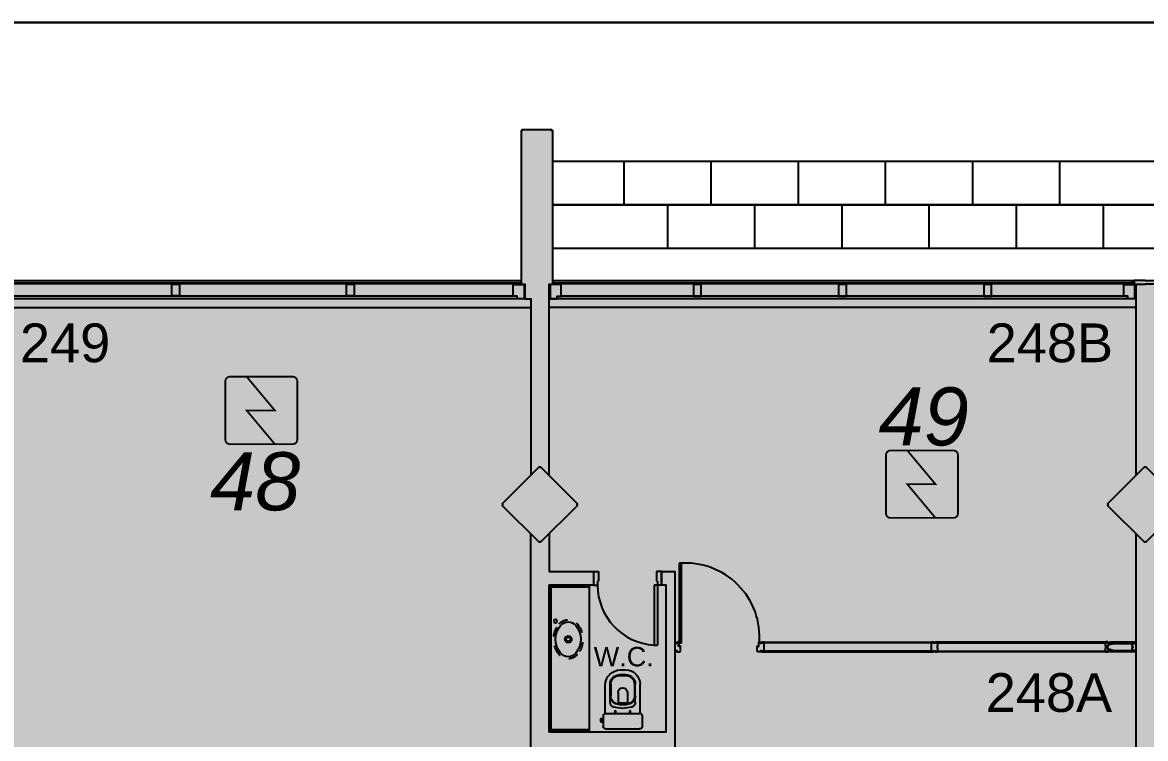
# Model space of a CAD drawing. Header units: metres. Extents: x -331 to 2982, y 362 to 2539.
# Drawn here: x 846.15 to 857.75, y 1933 to 1940.39 of the extents above; entities that cross this region are included whole.
import ezdxf

# ---------------------------------------------------------------- set-up
doc = ezdxf.new("R2010")
doc.units = ezdxf.units.M
doc.linetypes.add('XR_BL2_3 PAV$0$HIDDEN', pattern=[0.375, 0.25, -0.125])
doc.layers.add('_salas', color=251, linetype='Continuous', plot=False)
for name, color, linetype in [('ALV', 251, 'Continuous'), ('CX', 251, 'Continuous'), ('Det', 251, 'Continuous'), ('DET. FUMAÇA', 1, 'Continuous'), ('Detector_antigo', 84, 'Continuous'), ('Div', 251, 'Continuous'), ('Est', 251, 'Continuous'), ('Mob', 251, 'Continuous'), ('Texto_Salas', 251, 'Continuous'), ('vid', 251, 'Continuous')]:
    doc.layers.add(name, color=color, linetype=linetype)
doc.layers.add('Botoeira_antiga', color=74, linetype='Continuous', lineweight=30)
doc.styles.add('ARIAL', font='arial.ttf')
doc.styles.add('X3G_ENTITY_1416BAE9', font='arial.ttf', dxfattribs={"height": 0.6})
doc.styles.add('X3G_ENTITY_1421A333', font='arial.ttf', dxfattribs={"height": 0.4})
doc.styles.add('X3G_ENTITY_14228129', font='arial.ttf', dxfattribs={"height": 0.4})
doc.styles.add('X3G_ENTITY_1422812A', font='arial.ttf', dxfattribs={"height": 0.4})

# ---------------------------------------------------------------- blocks, each defined once
blk = doc.blocks.new('XR_BL2_3 PAV$0$VOG13')
at = {"layer": 'Mob'}
for p, q in [((-23, -8.8), (-21.5, -8.8)), ((-23, -12.2), (-23, -8.8)), ((-21.5, -12.2), (-21.5, -8.8)), ((-21.5, -9), (-20, -9)), ((-20, -15), (-20, -4)), ((-17.5, -1.5), (17.5, -1.5)), ((20, -15), (20, -4)), ((-23, -12.2), (-21.5, -12.2)), ((-21.5, -12), (-20, -12)), ((-18, -17.4), (-18, -46.5)), ((-17.5, -17.5), (17.5, -17.5)), ((18, -17.4), (18, -47.5)), ((-13, -28.6), (-13, -35.9)), ((-4.8, -39.2), (-4.8, -28.6)), ((-3.8, -26.7), (3.8, -26.7)), ((-3.8, -27.1), (3.8, -27.1)), ((4.8, -39.2), (4.8, -28.6)), ((13, -28.6), (13, -35.9)), ((-13, -35.9), (-13, -47.5)), ((-12.2, -47.6), (-12.2, -35.6)), ((12.2, -47.6), (12.2, -35.6)), ((13, -35.9), (13, -47.5)), ((-3.3, -56.6), (3.2, -56.6)), ((-3, -57.5), (3, -57.5)), ((-2, -62.5), (3, -62.5))]:
    blk.add_line(p, q, dxfattribs=at)
for centre in [(-7.5, -19.4), (7.5, -19.4)]:
    blk.add_circle(centre, 0.75, dxfattribs=at)
for centre, radius, start, end in [((-17.5, -4), 2.5, 90, 180), ((17.5, -4), 2.5, 0, 90), ((-17.5, -15), 2.5, 180, 270), ((5.6, -107.1), 84.6, 93.7724, 100.2788), ((-5.6, -107.1), 84.6, 79.7212, 86.2276), ((17.5, -15), 2.5, 270, 0), ((-7.8, -28.7), 5.19, 109.3784, 179.5279), ((-3.8, -35.9), 9.2, 90, 180), ((-3.8, -35.6), 8.5, 90, 180), ((-0.9, -40.3), 12.4, 85.9075, 108.4979), ((0.9, -40.3), 12.4, 71.5021, 94.0925), ((3.8, -35.9), 9.2, 0, 90), ((3.8, -35.6), 8.5, 0, 90), ((7.8, -28.7), 5.19, 0.4721, 70.6216), ((0, -39.2), 4.8, 180, 0), ((-2, -46.5), 16, 180, 270), ((-3, -47.5), 10, 180, 270), ((-3.3, -47.6), 9, 180, 270), ((3, -47.5), 10, 270, 0), ((3, -47.5), 15, 270, 0), ((3.2, -47.6), 9, 270, 0)]:
    blk.add_arc(centre, radius, start, end, dxfattribs=at)
blk = doc.blocks.new('XR_BL2_3 PAV$0$CUB_EMB_L5917')
at = {"layer": 'Mob', "linetype": 'XR_BL2_3 PAV$0$HIDDEN', "ltscale": 0.05}
for points in [[(0.157, 0.292, 0.358975), (-0.157, 0.292)], [(-0.157, 0.292, 0.471699), (-0.157, 0.103)], [(0.157, 0.103, 0.472393), (0.157, 0.292)], [(-0.157, 0.103, 0.359179), (0.157, 0.103)]]:
    blk.add_lwpolyline(points, format="xyb", dxfattribs=at)
at = {"layer": 'Mob'}
for points in [[(-0.143, 0.276, 0.471701), (-0.143, 0.119)], [(0.143, 0.276, 0.358974), (-0.143, 0.276)], [(0.143, 0.119, 0.472527), (0.143, 0.276)], [(-0.143, 0.119, 0.359169), (0.143, 0.119)], [(0, 0.22, 1), (0, 0.175)], [(0, 0.175, 1), (0, 0.22)]]:
    blk.add_lwpolyline(points, format="xyb", dxfattribs=at)
blk.add_lwpolyline([(0.034, 0.198, 1.732057), (-0.017, 0.168, 0.577348)], format="xyb", close=True, dxfattribs=at)
blk.add_circle((0.187, 0.065), 0.0175, dxfattribs=at)
blk = doc.blocks.new('Detector de fumaça')
at = {"layer": 'DET. FUMAÇA', "linetype": 'Continuous', "lineweight": 15, "const_width": 0.0187}
blk.add_lwpolyline([(774.599, 539.816), (775.249, 539.816, -0.414214), (775.296, 539.769), (775.296, 539.167, -0.414214), (775.249, 539.12), (774.599, 539.12, -0.414214), (774.553, 539.167), (774.553, 539.769, -0.414214)], format="xyb", close=True, dxfattribs=at)
blk.add_lwpolyline([(774.773, 539.816), (775.064, 539.468), (774.773, 539.468), (775.064, 539.12)], dxfattribs=at)

msp = doc.modelspace()

# ---------------------------------------------------------------- hatches: boundary and pattern name
at = {"layer": '_salas', "transparency": 33554559}
h = msp.add_hatch(color=256, dxfattribs=at)
h.dxf.hatch_style = 1
h.paths.add_polyline_path([(870.379, 1937.729), (851.629, 1937.729), (851.629, 1939.284), (851.299, 1939.284), (851.299, 1937.729), (840.564, 1937.729), (840.564, 1939.284), (840.234, 1939.284), (840.234, 1937.729), (765.239, 1937.729), (765.239, 1926.38), (765.429, 1926.38), (765.429, 1926.577), (765.615, 1926.764), (769.35, 1926.765), (769.383, 1926.773), (769.434, 1926.814), (770.192, 1927.57), (770.205, 1927.583), (770.229, 1927.574), (771.624, 1927.574), (773.019, 1927.574), (773.043, 1927.583), (773.056, 1927.57), (773.814, 1926.814), (773.866, 1926.773), (773.898, 1926.765), (777.527, 1926.765), (777.867, 1926.425), (777.874, 1926.432), (778.221, 1926.765), (781.85, 1926.765), (781.882, 1926.773), (781.934, 1926.814), (782.692, 1927.57), (782.705, 1927.583), (782.729, 1927.574), (784.124, 1927.574), (785.519, 1927.574), (785.543, 1927.583), (785.556, 1927.57), (786.314, 1926.814), (786.365, 1926.773), (786.398, 1926.765), (790.027, 1926.765), (790.367, 1926.425), (790.374, 1926.432), (790.721, 1926.765), (794.35, 1926.765), (794.382, 1926.773), (794.434, 1926.814), (795.191, 1927.57), (795.205, 1927.583), (795.229, 1927.574), (796.624, 1927.574), (798.019, 1927.574), (798.043, 1927.583), (798.056, 1927.57), (798.814, 1926.814), (798.865, 1926.773), (798.898, 1926.765), (802.527, 1926.765), (802.867, 1926.425), (802.874, 1926.432), (803.221, 1926.765), (806.85, 1926.765), (806.882, 1926.773), (806.934, 1926.814), (807.691, 1927.57), (807.705, 1927.583), (807.729, 1927.574), (809.124, 1927.574), (810.519, 1927.574), (810.543, 1927.583), (810.556, 1927.57), (811.314, 1926.814), (811.365, 1926.773), (811.398, 1926.765), (815.027, 1926.765), (815.367, 1926.425), (815.374, 1926.432), (815.721, 1926.765), (819.35, 1926.765), (819.382, 1926.773), (819.434, 1926.814), (820.191, 1927.57), (820.204, 1927.583), (820.229, 1927.574), (821.624, 1927.574), (823.019, 1927.574), (823.043, 1927.583), (823.056, 1927.57), (823.814, 1926.814), (823.865, 1926.773), (823.898, 1926.765), (827.528, 1926.765), (827.867, 1926.425), (827.874, 1926.432), (828.221, 1926.765), (831.85, 1926.765), (831.883, 1926.773), (831.935, 1926.814), (832.692, 1927.57), (832.705, 1927.583), (832.729, 1927.574), (834.124, 1927.574), (835.519, 1927.574), (835.544, 1927.583), (835.557, 1927.57), (836.314, 1926.814), (836.366, 1926.773), (836.398, 1926.765), (840.042, 1926.765), (840.374, 1926.432), (840.756, 1926.814), (840.474, 1927.096), (840.474, 1928.054), (841.234, 1928.054), (841.234, 1929.894), (849.608, 1929.894), (849.608, 1926.814), (849.748, 1926.814), (849.748, 1927.574), (851.494, 1927.574), (852.889, 1927.574), (852.913, 1927.583), (852.926, 1927.57), (853.684, 1926.814), (853.736, 1926.773), (853.768, 1926.765), (857.397, 1926.765), (857.737, 1926.425), (857.744, 1926.432), (858.091, 1926.765), (861.72, 1926.765), (861.752, 1926.773), (861.804, 1926.814), (862.562, 1927.57), (862.575, 1927.583), (862.599, 1927.574), (863.994, 1927.574), (865.389, 1927.574), (865.413, 1927.583), (865.426, 1927.57), (866.184, 1926.814), (866.235, 1926.773), (866.268, 1926.765), (870.003, 1926.764), (870.189, 1926.577), (870.189, 1926.38), (870.379, 1926.38), (870.379, 1926.38)])

# ---------------------------------------------------------------- linework, layer by layer
at = {"layer": 'ALV', "color": 251, "linetype": 'ByBlock'}
for p, q in [((857.649, 1937.689), (857.649, 1935.715)), ((857.649, 1935.113), (857.649, 1932.314))]:
    msp.add_line(p, q, dxfattribs=at)
for points in [[(851.589, 1935.715), (851.589, 1937.689), (851.629, 1937.689), (851.629, 1939.274), (851.619, 1939.274), (851.619, 1939.284), (851.309, 1939.284), (851.309, 1939.274), (851.299, 1939.274), (851.299, 1937.689), (851.339, 1937.689), (851.339, 1937.539), (851.399, 1937.539), (851.399, 1935.715)], [(851.399, 1931.414), (851.399, 1935.113)], [(851.589, 1935.113), (851.589, 1934.724), (852.049, 1934.724), (852.049, 1934.584), (851.589, 1934.584), (851.589, 1933.069), (852.799, 1933.069), (852.799, 1934.584), (852.749, 1934.584), (852.749, 1934.724), (852.889, 1934.724), (852.889, 1931.274)]]:
    msp.add_lwpolyline(points, dxfattribs=at)
at = {"layer": 'Botoeira_antiga'}
msp.add_line((871.635, 1940.392), (763.393, 1940.392), dxfattribs=at)
at = {"layer": 'CX', "color": 251, "linetype": 'ByBlock'}
for p, q in [((840.564, 1937.729), (851.299, 1937.729)), ((851.629, 1937.729), (857.629, 1937.729)), ((845.982, 1937.449), (851.399, 1937.449)), ((857.649, 1937.449), (851.589, 1937.449))]:
    msp.add_line(p, q, dxfattribs=at)
at = {"layer": 'CX', "color": 251}
for p, q in [((851.334, 1937.539), (851.334, 1937.685)), ((851.334, 1937.685), (851.334, 1937.539)), ((851.599, 1937.685), (851.599, 1937.539)), ((851.599, 1937.539), (851.599, 1937.685)), ((857.639, 1937.539), (857.639, 1937.685)), ((857.639, 1937.685), (857.639, 1937.539)), ((852.049, 1934.724), (852.099, 1934.724)), ((852.049, 1934.724), (852.049, 1934.584)), ((852.089, 1934.624), (852.089, 1934.584)), ((852.089, 1934.624), (852.099, 1934.624)), ((852.099, 1934.724), (852.099, 1934.624)), ((852.749, 1934.724), (852.699, 1934.724)), ((852.699, 1934.724), (852.699, 1934.624)), ((852.709, 1934.624), (852.699, 1934.624)), ((852.709, 1934.624), (852.709, 1934.584)), ((852.749, 1934.724), (852.749, 1934.584)), ((852.049, 1934.584), (852.089, 1934.584)), ((852.709, 1934.584), (852.674, 1934.584)), ((852.674, 1934.584), (852.674, 1933.965)), ((852.749, 1934.584), (852.709, 1934.584)), ((852.709, 1934.584), (852.709, 1933.965)), ((852.674, 1933.965), (852.709, 1933.965))]:
    msp.add_line(p, q, dxfattribs=at)
at = {"layer": 'CX', "color": 251, "linetype": 'ByBlock', "ltscale": 0.1}
for p, q in [((851.629, 1937.714), (851.629, 1937.688)), ((857.629, 1937.714), (857.609, 1937.714)), ((857.609, 1937.714), (857.609, 1937.688)), ((857.744, 1937.729), (857.629, 1937.729)), ((857.629, 1937.729), (857.629, 1937.689)), ((857.629, 1937.689), (857.744, 1937.689)), ((857.744, 1937.729), (857.859, 1937.729)), ((857.859, 1937.689), (857.744, 1937.689))]:
    msp.add_line(p, q, dxfattribs=at)
at = {"layer": 'CX', "color": 251}
for points in [[(847.694, 1937.689), (847.774, 1937.689), (847.774, 1937.569), (847.694, 1937.569)], [(849.496, 1937.689), (849.577, 1937.689), (849.577, 1937.569), (849.496, 1937.569)], [(851.219, 1937.688), (851.298, 1937.688), (851.334, 1937.688), (851.334, 1937.539), (851.304, 1937.539), (851.304, 1937.54), (851.259, 1937.54), (851.259, 1937.568), (851.219, 1937.568)], [(851.714, 1937.688), (851.635, 1937.688), (851.599, 1937.688), (851.599, 1937.539), (851.629, 1937.539), (851.629, 1937.54), (851.674, 1937.54), (851.674, 1937.568), (851.714, 1937.568)], [(853.159, 1937.688), (853.079, 1937.688), (853.079, 1937.568), (853.159, 1937.568)], [(854.659, 1937.688), (854.579, 1937.688), (854.579, 1937.568), (854.659, 1937.568)], [(856.159, 1937.688), (856.079, 1937.688), (856.079, 1937.568), (856.159, 1937.568)], [(857.524, 1937.688), (857.603, 1937.688), (857.639, 1937.688), (857.639, 1937.539), (857.609, 1937.539), (857.609, 1937.54), (857.564, 1937.54), (857.564, 1937.568), (857.524, 1937.568)]]:
    msp.add_lwpolyline(points, close=True, dxfattribs=at)
at = {"layer": 'CX', "color": 251, "linetype": 'ByBlock'}
msp.add_lwpolyline([(852.954, 1934.808), (852.954, 1933.983), (852.934, 1933.983), (852.934, 1934.808)], close=True, dxfattribs=at)
for points in [[(852.926, 1933.992, 0.414214), (852.924, 1933.994), (852.912, 1933.994, 0.414214), (852.907, 1933.989), (852.907, 1933.979), (852.889, 1933.979), (852.889, 1933.913), (852.889, 1933.909), (852.907, 1933.909), (852.907, 1933.899, 0.422579), (852.911, 1933.894), (852.93, 1933.894, 0.414214), (852.946, 1933.911), (852.946, 1933.951, 0.414214), (852.944, 1933.953), (852.937, 1933.953), (852.938, 1933.951), (852.932, 1933.951), (852.934, 1933.953), (852.926, 1933.953), (852.926, 1933.965), (852.925, 1933.965), (852.925, 1933.966), (852.928, 1933.966), (852.928, 1933.977), (852.929, 1933.978), (852.929, 1933.964), (852.931, 1933.964), (852.931, 1933.994), (852.933, 1933.994), (852.933, 1933.996, 3.099483), (852.926, 1933.995, -0.294496), (852.927, 1933.993), (852.927, 1933.981), (852.925, 1933.981), (852.925, 1933.981), (852.926, 1933.981), (852.926, 1933.992)], [(853.777, 1933.9), (853.777, 1933.907), (853.776, 1933.907), (853.776, 1933.898, -0.422579), (853.771, 1933.893), (853.753, 1933.893, -0.414214), (853.736, 1933.909), (853.736, 1933.951, -0.414214), (853.738, 1933.953), (853.746, 1933.953), (853.744, 1933.951), (853.75, 1933.951), (853.749, 1933.953), (853.756, 1933.953), (853.756, 1933.993, -0.414214), (853.758, 1933.995), (853.771, 1933.995, -0.414214), (853.776, 1933.99), (853.776, 1933.979), (853.777, 1933.979), (853.777, 1933.989, -0.439162), (853.783, 1933.995), (853.801, 1933.995, -0.414214), (853.802, 1933.994), (853.802, 1933.994), (853.787, 1933.994), (853.787, 1933.987), (853.802, 1933.987, -0.322891), (853.808, 1933.981), (853.808, 1933.961, -0.13729), (853.807, 1933.958), (853.806, 1933.956, 0.13729), (853.805, 1933.953), (853.805, 1933.944), (853.805, 1933.935, 0.13729), (853.806, 1933.933), (853.807, 1933.93, -0.13729), (853.808, 1933.928), (853.808, 1933.907, -0.322891), (853.802, 1933.902), (853.787, 1933.902), (853.787, 1933.895), (853.802, 1933.895), (853.802, 1933.894, -0.414214), (853.801, 1933.893), (853.783, 1933.893, -0.439162)], [(855.57, 1933.986), (855.566, 1933.986, 0.414214), (855.563, 1933.983), (855.563, 1933.989, 0.439162), (855.557, 1933.995), (855.539, 1933.995, 0.414214), (855.538, 1933.994), (855.538, 1933.994), (855.553, 1933.994), (855.553, 1933.987), (855.538, 1933.987, 0.322891), (855.533, 1933.981), (855.533, 1933.961, 0.13729), (855.533, 1933.958), (855.535, 1933.956, -0.13729), (855.536, 1933.953), (855.536, 1933.944), (855.536, 1933.935, -0.13729), (855.535, 1933.933), (855.533, 1933.93, 0.13729), (855.533, 1933.928), (855.533, 1933.907, 0.322891), (855.538, 1933.902), (855.553, 1933.902), (855.553, 1933.895), (855.538, 1933.895), (855.538, 1933.894, 0.414214), (855.539, 1933.893), (855.557, 1933.893, 0.439162), (855.563, 1933.9), (855.563, 1933.905, 0.414214), (855.566, 1933.902), (855.57, 1933.902, 0.414214), (855.573, 1933.905), (855.573, 1933.9, 0.439162), (855.579, 1933.893), (855.597, 1933.893, 0.414214), (855.598, 1933.894), (855.598, 1933.895), (855.583, 1933.895), (855.583, 1933.902), (855.598, 1933.902, 0.322891), (855.604, 1933.907), (855.604, 1933.928, 0.13729), (855.603, 1933.93), (855.601, 1933.933, -0.13729), (855.601, 1933.935), (855.601, 1933.944), (855.601, 1933.953, -0.13729), (855.601, 1933.956), (855.603, 1933.958, 0.13729), (855.604, 1933.961), (855.604, 1933.981, 0.322891), (855.598, 1933.987), (855.583, 1933.987), (855.583, 1933.994), (855.598, 1933.994), (855.598, 1933.994, 0.414214), (855.597, 1933.995), (855.579, 1933.995, 0.439162), (855.573, 1933.989), (855.573, 1933.983, 0.414214)], [(857.339, 1933.893), (857.357, 1933.893, 0.420879), (857.363, 1933.9), (857.363, 1933.91), (857.383, 1933.91), (857.383, 1933.915), (857.388, 1933.915), (857.388, 1933.913, 0.414214), (857.391, 1933.91), (857.4, 1933.91), (857.406, 1933.91), (857.406, 1933.911), (857.4, 1933.911), (857.391, 1933.911, -0.414214), (857.389, 1933.913), (857.389, 1933.915, 0.414214), (857.388, 1933.916), (857.381, 1933.917, -0.212526), (857.379, 1933.918), (857.379, 1933.919), (857.378, 1933.918), (857.379, 1933.917, 0.204506), (857.38, 1933.916), (857.381, 1933.916), (857.381, 1933.911), (857.368, 1933.911), (857.368, 1933.927), (857.359, 1933.927), (857.359, 1933.947), (857.359, 1933.962), (857.368, 1933.962), (857.368, 1933.978), (857.381, 1933.978), (857.381, 1933.973), (857.38, 1933.973, 0.204506), (857.379, 1933.972), (857.378, 1933.971), (857.379, 1933.97), (857.379, 1933.971, -0.212526), (857.381, 1933.972), (857.388, 1933.973, 0.414214), (857.389, 1933.974), (857.389, 1933.976, -0.414214), (857.391, 1933.978), (857.395, 1933.978), (857.406, 1933.978), (857.406, 1933.979), (857.395, 1933.979), (857.391, 1933.979, 0.414214), (857.388, 1933.976), (857.388, 1933.974), (857.383, 1933.974), (857.383, 1933.98), (857.363, 1933.98), (857.363, 1933.989, 0.420879), (857.357, 1933.996), (857.339, 1933.996, 0.414214), (857.338, 1933.995), (857.338, 1933.994), (857.353, 1933.994), (857.353, 1933.987), (857.338, 1933.987, 0.322891), (857.332, 1933.982), (857.332, 1933.961, 0.13729), (857.333, 1933.959), (857.335, 1933.956, -0.13729), (857.335, 1933.954), (857.335, 1933.944), (857.335, 1933.935, -0.13729), (857.335, 1933.933), (857.333, 1933.93, 0.13729), (857.332, 1933.928), (857.332, 1933.907, 0.322891), (857.338, 1933.902), (857.353, 1933.902), (857.353, 1933.895), (857.338, 1933.895), (857.338, 1933.894, 0.414214)], [(857.61, 1933.956), (857.612, 1933.967, -0.194954), (857.613, 1933.968), (857.615, 1933.969, 0.387702), (857.615, 1933.972), (857.614, 1933.975), (857.614, 1933.975), (857.616, 1933.971), (857.617, 1933.971), (857.617, 1933.978), (857.605, 1933.978), (857.605, 1933.979), (857.649, 1933.979), (857.649, 1933.909), (857.605, 1933.909), (857.605, 1933.911), (857.617, 1933.911), (857.617, 1933.917), (857.616, 1933.918), (857.614, 1933.914), (857.614, 1933.914), (857.615, 1933.917, 0.387702), (857.615, 1933.92), (857.613, 1933.921, -0.194954), (857.612, 1933.922), (857.61, 1933.932, -0.268551), (857.611, 1933.937), (857.619, 1933.942), (857.619, 1933.946), (857.611, 1933.952, -0.268551)]]:
    msp.add_lwpolyline(points, format="xyb", close=True, dxfattribs=at)
msp.add_arc((852.998, 1934.047), 0.764, 355.1728, 94.8354, dxfattribs=at)
at = {"layer": 'CX', "color": 251}
msp.add_arc((852.709, 1934.584), 0.62, 180, 266.7638, dxfattribs=at)
at = {"layer": 'Det', "color": 251}
for p, q in [((851.619, 1938.961), (871.239, 1938.961)), ((852.364, 1938.511), (852.364, 1938.961)), ((853.264, 1938.511), (853.264, 1938.961)), ((854.164, 1938.511), (854.164, 1938.961)), ((855.064, 1938.511), (855.064, 1938.961)), ((855.964, 1938.511), (855.964, 1938.961)), ((856.864, 1938.511), (856.864, 1938.961)), ((851.619, 1938.511), (871.239, 1938.511)), ((851.784, 1938.511), (871.144, 1938.511)), ((851.989, 1938.511), (871.089, 1938.511)), ((852.334, 1938.511), (871.089, 1938.511)), ((852.389, 1938.511), (871.144, 1938.511)), ((852.814, 1938.061), (852.814, 1938.511)), ((853.714, 1938.061), (853.714, 1938.511)), ((854.614, 1938.061), (854.614, 1938.511)), ((855.514, 1938.061), (855.514, 1938.511)), ((856.414, 1938.061), (856.414, 1938.511)), ((857.314, 1938.061), (857.314, 1938.511)), ((851.619, 1938.061), (870.789, 1938.061)), ((852.119, 1938.061), (870.769, 1938.061)), ((852.464, 1938.061), (870.769, 1938.061)), ((852.519, 1938.061), (870.769, 1938.061))]:
    msp.add_line(p, q, dxfattribs=at)
msp.add_lwpolyline([(871.239, 1938.511), (851.619, 1938.511)], dxfattribs=at)
at = {"layer": 'Div', "color": 251, "linetype": 'ByBlock'}
for points in [[(857.378, 1933.98), (857.643, 1933.98), (857.643, 1933.995), (857.378, 1933.995)], [(857.378, 1933.909), (857.643, 1933.909), (857.643, 1933.894), (857.378, 1933.894)]]:
    msp.add_lwpolyline(points, close=True, dxfattribs=at)
at = {"layer": 'Est', "color": 251}
for points in [[(851.494, 1935.032), (851.494, 1935.032), (851.487, 1935.025), (851.105, 1935.407), (851.112, 1935.414), (851.105, 1935.421), (851.487, 1935.803), (851.494, 1935.796), (851.494, 1935.796)], [(851.494, 1935.032), (851.494, 1935.032), (851.501, 1935.025), (851.883, 1935.407), (851.876, 1935.414), (851.883, 1935.421), (851.501, 1935.803), (851.494, 1935.796), (851.494, 1935.796)], [(857.744, 1935.032), (857.744, 1935.032), (857.737, 1935.025), (857.355, 1935.407), (857.362, 1935.414), (857.355, 1935.421), (857.737, 1935.803), (857.744, 1935.796), (857.744, 1935.796)], [(857.744, 1935.032), (857.744, 1935.032), (857.751, 1935.025), (858.133, 1935.407), (858.126, 1935.414), (858.133, 1935.421), (857.751, 1935.803), (857.744, 1935.796), (857.744, 1935.796)]]:
    msp.add_lwpolyline(points, dxfattribs=at)
at = {"layer": 'Mob', "color": 251, "linetype": 'ByBlock'}
for points in [[(852.004, 1933.069), (852.004, 1933.069), (851.589, 1933.069), (851.589, 1934.584), (852.004, 1934.584), (852.004, 1933.069)], [(852.004, 1933.089), (851.609, 1933.089), (851.609, 1934.564), (852.004, 1934.564)]]:
    msp.add_lwpolyline(points, dxfattribs=at)
at = {"layer": 'vid', "color": 251, "linetype": 'ByBlock'}
for p, q in [((840.564, 1937.704), (851.299, 1937.704)), ((851.299, 1937.694), (840.564, 1937.694)), ((851.219, 1937.568), (845.972, 1937.568)), ((851.304, 1937.539), (845.982, 1937.54)), ((857.609, 1937.539), (851.589, 1937.539)), ((857.524, 1937.568), (851.714, 1937.568))]:
    msp.add_line(p, q, dxfattribs=at)
msp.add_lwpolyline([(857.609, 1937.694), (851.629, 1937.694), (851.629, 1937.704), (857.609, 1937.704)], dxfattribs=at)
for points in [[(853.79, 1933.994), (855.553, 1933.994), (855.553, 1933.987), (853.79, 1933.987)], [(857.344, 1933.994), (855.583, 1933.994), (855.583, 1933.987), (857.344, 1933.987)], [(853.79, 1933.895), (855.553, 1933.895), (855.553, 1933.902), (853.79, 1933.902)], [(857.344, 1933.895), (855.583, 1933.895), (855.583, 1933.902), (857.344, 1933.902)]]:
    msp.add_lwpolyline(points, close=True, dxfattribs=at)

# ---------------------------------------------------------------- block references
at = {"layer": 'DET. FUMAÇA', "linetype": 'Continuous', "lineweight": 0}
for p in [(73.693, 1396.919), (80.515, 1396.157)]:
    msp.add_blockref('Detector de fumaça', p, dxfattribs=at)
at = {"layer": 'Mob', "color": 251, "linetype": 'ByBlock', "xscale": -1, "rotation": 270}
msp.add_blockref('XR_BL2_3 PAV$0$CUB_EMB_L5917', (851.589, 1934.024), dxfattribs=at)
at = {"layer": 'Mob', "color": 251, "linetype": 'ByBlock', "xscale": -0.01000000000021828, "yscale": 0.01000000000021828, "zscale": 0.01000000000021828, "rotation": 180}
msp.add_blockref('XR_BL2_3 PAV$0$VOG13', (852.349, 1933.084), dxfattribs=at)

# ---------------------------------------------------------------- texts
at = {"layer": 'Detector_antigo', "linetype": 'Continuous', "lineweight": 0, "char_height": 0.6, "attachment_point": 1, "style": 'X3G_ENTITY_1416BAE9'}
for s, insert in [('{\\fArial|b0|i1|c0|p34;49}', (854.991, 1936.625)), ('{\\fArial|b0|i1|c0|p34;48}', (848.088, 1935.955))]:
    msp.add_mtext_dynamic_manual_height_columns(s, width=13.3188, gutter_width=2.5, heights=[0], dxfattribs=dict(at, insert=insert))
at = {"layer": 'Texto_Salas', "color": 251, "linetype": 'ByBlock'}
for s, style, p in [('249', 'X3G_ENTITY_1421A333', (846.125, 1936.885)), ('248B', 'X3G_ENTITY_1422812A', (856.108, 1936.885)), ('248A', 'X3G_ENTITY_14228129', (856.098, 1933.274))]:
    msp.add_text(s, height=0.4, dxfattribs=dict(at, style=style)).set_placement(p)
at = {"layer": 'Texto_Salas', "color": 251, "insert": (852.36, 1933.945), "char_height": 0.2, "width": 2.2626, "attachment_point": 2, "style": 'ARIAL'}
msp.add_mtext('W.C.', dxfattribs=at)

doc.saveas('drawing.dxf')
